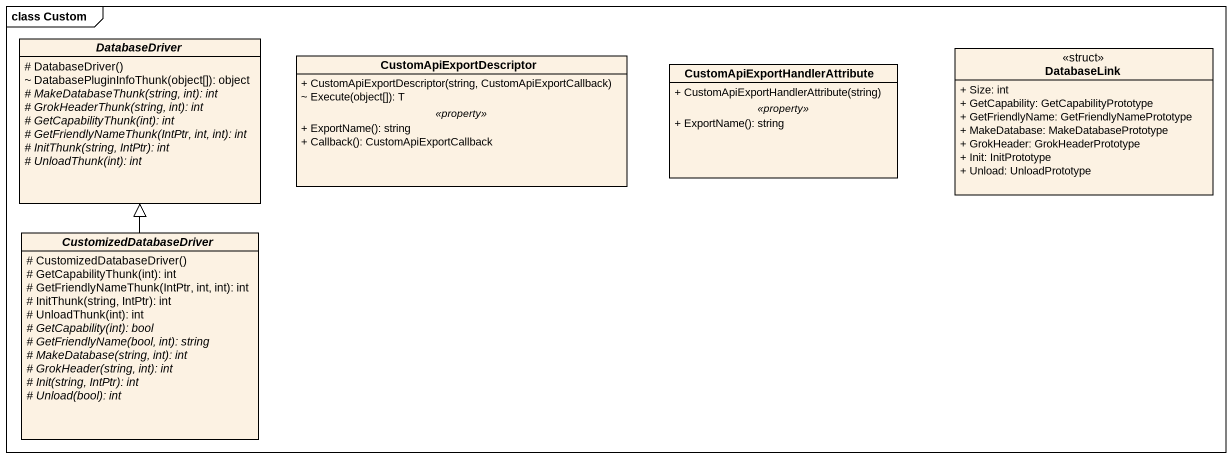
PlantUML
@startuml
mainframe class Custom
hide circle
hide empty members
skinparam classAttributeIconSize 0
abstract class DatabaseDriver {
  # DatabaseDriver()
  ~ DatabasePluginInfoThunk(object[]): object
  {abstract} # MakeDatabaseThunk(string, int): int
  {abstract} # GrokHeaderThunk(string, int): int
  {abstract} # GetCapabilityThunk(int): int
  {abstract} # GetFriendlyNameThunk(IntPtr, int, int): int
  {abstract} # InitThunk(string, IntPtr): int
  {abstract} # UnloadThunk(int): int
}
class CustomApiExportDescriptor {
  + CustomApiExportDescriptor(string, CustomApiExportCallback)
  ~ Execute(object[]): T
  .. <<property>> ..
  + ExportName(): string
  + Callback(): CustomApiExportCallback
}
class "CustomApiExportHandlerAttribute" as CustomApiExportHandlerAttrib {
  + CustomApiExportHandlerAttribute(string)
  .. <<property>> ..
  + ExportName(): string
}
class DatabaseLink <<struct>> {
  + Size: int
  + GetCapability: GetCapabilityPrototype
  + GetFriendlyName: GetFriendlyNamePrototype
  + MakeDatabase: MakeDatabasePrototype
  + GrokHeader: GrokHeaderPrototype
  + Init: InitPrototype
  + Unload: UnloadPrototype
}
abstract class CustomizedDatabaseDriver {
  # CustomizedDatabaseDriver()
  # GetCapabilityThunk(int): int
  # GetFriendlyNameThunk(IntPtr, int, int): int
  # InitThunk(string, IntPtr): int
  # UnloadThunk(int): int
  {abstract} # GetCapability(int): bool
  {abstract} # GetFriendlyName(bool, int): string
  {abstract} # MakeDatabase(string, int): int
  {abstract} # GrokHeader(string, int): int
  {abstract} # Init(string, IntPtr): int
  {abstract} # Unload(bool): int
}
CustomizedDatabaseDriver -up-|> DatabaseDriver
@enduml
